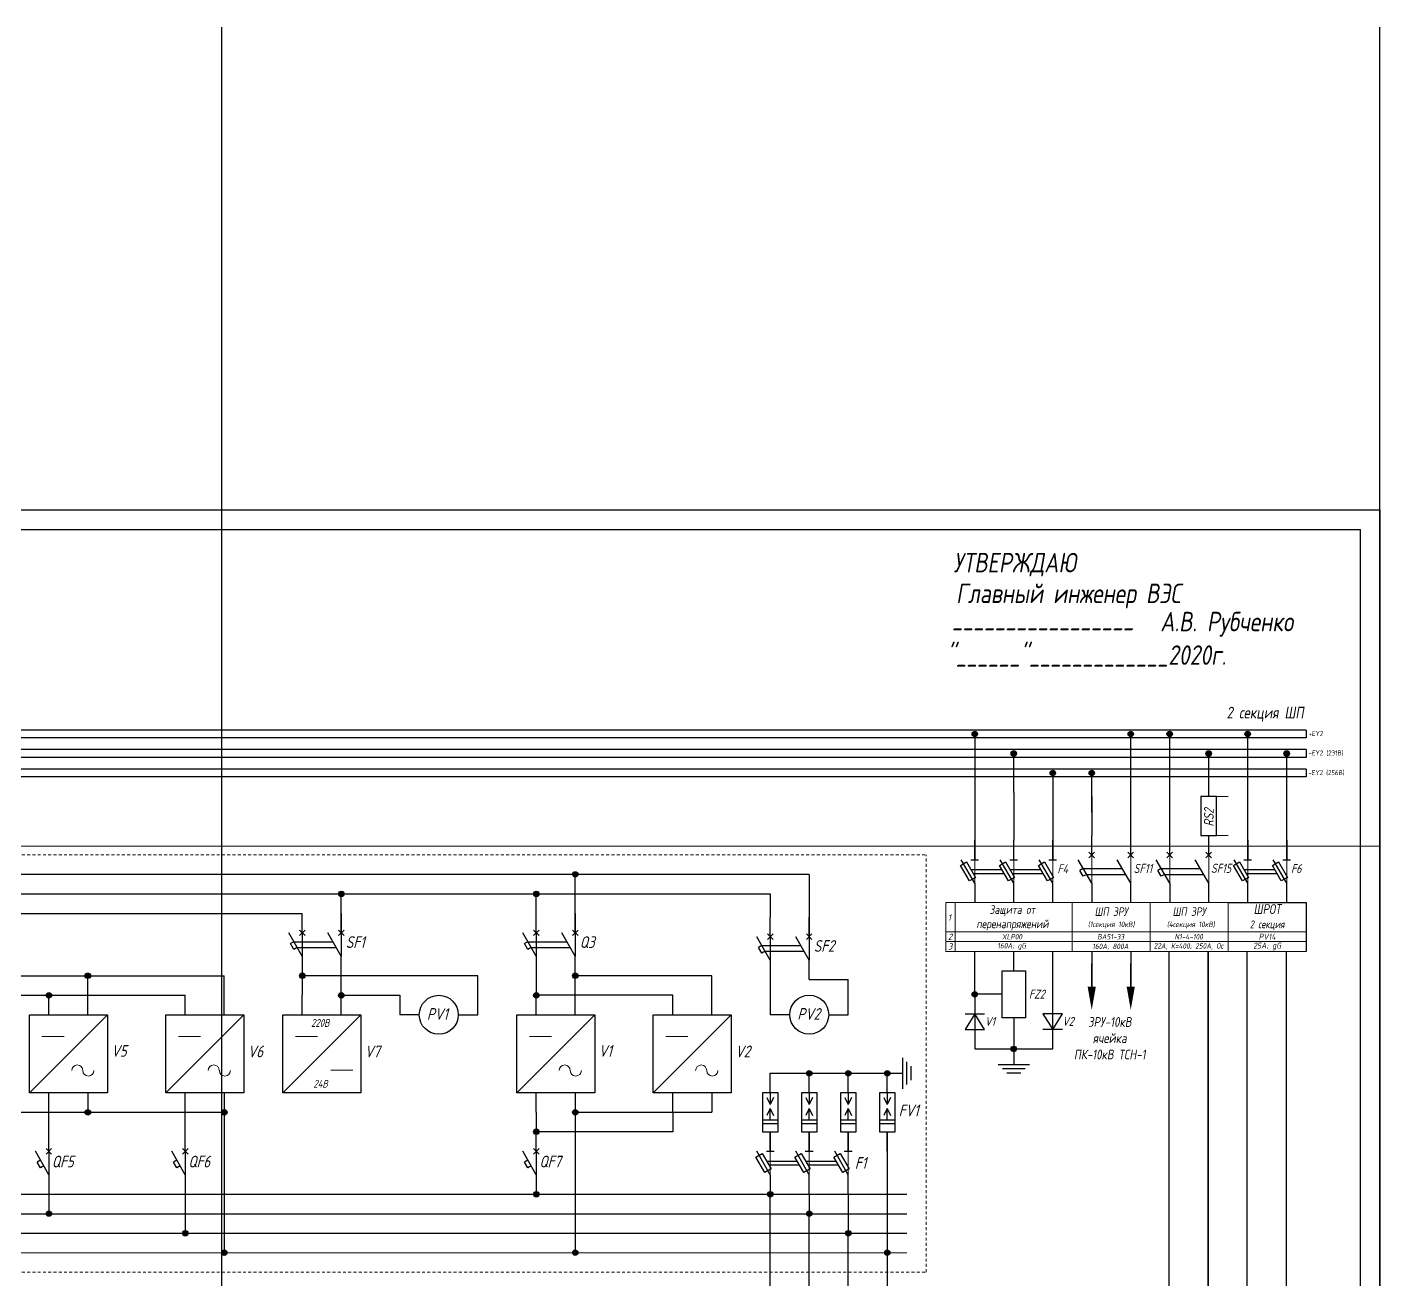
# Model space of a CAD drawing. Header units: millimetres. Extents: x 9 to 5215, y -207 to 4633.
# Drawn here: x 1930.4 to 2277.3, y 4311.8 to 4633 of the extents above; entities that cross this region are included whole.
import ezdxf
from ezdxf.enums import TextEntityAlignment as Align

# ---------------------------------------------------------------- set-up
doc = ezdxf.new("R2010")
doc.units = ezdxf.units.MM
doc.linetypes.add('JIS_02_0.7', pattern=[1.35, 0.75, -0.6])
doc.layers.add('Разрывы', color=10, linetype='Continuous')
doc.layers.add('Рамка', color=1, linetype='Continuous', plot=False)
doc.styles.add('eskdw', font='GOST_ANT.TTF', dxfattribs={"oblique": 10})
doc.styles.add('GOST', font='GOST_ANT.TTF', dxfattribs={"oblique": 10, "height": 2.5})
doc.styles.get("Standard").update_dxf_attribs({"font": 'GOST_ANT.TTF', "oblique": 10, "height": 2.5})
doc.styles.add('Гост', font='GOST_ANT.TTF', dxfattribs={"oblique": 10, "height": 1.4})
doc.styles.add('Шины', font='gost_1.ttf', dxfattribs={"oblique": 5, "height": 1.2})

msp = doc.modelspace()

# ---------------------------------------------------------------- hatches: boundary and pattern name
for points in [[(2174.13, 4451.75, 1), (2172.73, 4451.75, 1)], [(2214.13, 4451.75, 1), (2212.73, 4451.75, 1)], [(2224.13, 4451.75, 1), (2222.73, 4451.75, 1)], [(2244.13, 4451.75, 1), (2242.73, 4451.75, 1)], [(2184.13, 4446.75, 1), (2182.73, 4446.75, 1)], [(2234.13, 4446.75, 1), (2232.73, 4446.75, 1)], [(2254.13, 4446.75, 1), (2252.73, 4446.75, 1)], [(2194.13, 4441.75, 1), (2192.73, 4441.75, 1)], [(2204.13, 4441.75, 1), (2202.73, 4441.75, 1)], [(2071.68, 4415.75, 1), (2070.28, 4415.75, 1)], [(2071.68, 4415.75, 1), (2070.28, 4415.75, 1)], [(2071.68, 4415.75, 1), (2070.28, 4415.75, 1)], [(2011.68, 4410.75, 1), (2010.28, 4410.75, 1)], [(2011.68, 4410.75, 1), (2010.28, 4410.75, 1)], [(2011.68, 4410.75, 1), (2010.28, 4410.75, 1)], [(2061.68, 4410.75, 1), (2060.28, 4410.75, 1)], [(2061.68, 4410.75, 1), (2060.28, 4410.75, 1)], [(2061.68, 4410.75, 1), (2060.28, 4410.75, 1)], [(1946.68, 4389.75, 1), (1945.28, 4389.75, 1)], [(1946.68, 4389.75, 1), (1945.28, 4389.75, 1)], [(1946.68, 4389.75, 1), (1945.28, 4389.75, 1)], [(2001.68, 4389.75, 1), (2000.28, 4389.75, 1)], [(2001.68, 4389.75, 1), (2000.28, 4389.75, 1)], [(2001.68, 4389.75, 1), (2000.28, 4389.75, 1)], [(2071.68, 4389.75, 1), (2070.28, 4389.75, 1)], [(2071.68, 4389.75, 1), (2070.28, 4389.75, 1)], [(2071.68, 4389.75, 1), (2070.28, 4389.75, 1)], [(1936.68, 4384.75, 1), (1935.28, 4384.75, 1)], [(1936.68, 4384.75, 1), (1935.28, 4384.75, 1)], [(1936.68, 4384.75, 1), (1935.28, 4384.75, 1)], [(2011.68, 4384.75, 1), (2010.28, 4384.75, 1)], [(2011.68, 4384.75, 1), (2010.28, 4384.75, 1)], [(2011.68, 4384.75, 1), (2010.28, 4384.75, 1)], [(2061.68, 4384.75, 1), (2060.28, 4384.75, 1)], [(2061.68, 4384.75, 1), (2060.28, 4384.75, 1)], [(2061.68, 4384.75, 1), (2060.28, 4384.75, 1)], [(2174.13, 4385.01, 1), (2172.73, 4385.01, 1)], [(2174.13, 4385.01, 1), (2172.73, 4385.01, 1)], [(2174.13, 4385.01, 1), (2172.73, 4385.01, 1)], [(2184.13, 4371.01, 1), (2182.73, 4371.01, 1)], [(2184.13, 4371.01, 1), (2182.73, 4371.01, 1)], [(2184.13, 4371.01, 1), (2182.73, 4371.01, 1)], [(2131.68, 4364.75, 1), (2130.28, 4364.75, 1)], [(2131.68, 4364.75, 1), (2130.28, 4364.75, 1)], [(2131.68, 4364.75, 1), (2130.28, 4364.75, 1)], [(2141.68, 4364.75, 1), (2140.28, 4364.75, 1)], [(2141.68, 4364.75, 1), (2140.28, 4364.75, 1)], [(2141.68, 4364.75, 1), (2140.28, 4364.75, 1)], [(2151.68, 4364.75, 1), (2150.28, 4364.75, 1)], [(2151.68, 4364.75, 1), (2150.28, 4364.75, 1)], [(2151.68, 4364.75, 1), (2150.28, 4364.75, 1)], [(1946.68, 4354.75, 1), (1945.28, 4354.75, 1)], [(1946.68, 4354.75, 1), (1945.28, 4354.75, 1)], [(1946.68, 4354.75, 1), (1945.28, 4354.75, 1)], [(1981.68, 4354.75, 1), (1980.28, 4354.75, 1)], [(1981.68, 4354.75, 1), (1980.28, 4354.75, 1)], [(1981.68, 4354.75, 1), (1980.28, 4354.75, 1)], [(2071.68, 4354.75, 1), (2070.28, 4354.75, 1)], [(2071.68, 4354.75, 1), (2070.28, 4354.75, 1)], [(2071.68, 4354.75, 1), (2070.28, 4354.75, 1)], [(2061.68, 4349.75, 1), (2060.28, 4349.75, 1)], [(2061.68, 4349.75, 1), (2060.28, 4349.75, 1)], [(2061.68, 4349.75, 1), (2060.28, 4349.75, 1)], [(2061.68, 4333.75, 1), (2060.28, 4333.75, 1)], [(2061.68, 4333.75, 1), (2060.28, 4333.75, 1)], [(2061.68, 4333.75, 1), (2060.28, 4333.75, 1)], [(2121.68, 4333.75, 1), (2120.28, 4333.75, 1)], [(2121.68, 4333.75, 1), (2120.28, 4333.75, 1)], [(2121.68, 4333.75, 1), (2120.28, 4333.75, 1)], [(1936.68, 4328.75, 1), (1935.28, 4328.75, 1)], [(1936.68, 4328.75, 1), (1935.28, 4328.75, 1)], [(1936.68, 4328.75, 1), (1935.28, 4328.75, 1)], [(2131.68, 4328.75, 1), (2130.28, 4328.75, 1)], [(2131.68, 4328.75, 1), (2130.28, 4328.75, 1)], [(2131.68, 4328.75, 1), (2130.28, 4328.75, 1)], [(1971.68, 4323.75, 1), (1970.28, 4323.75, 1)], [(1971.68, 4323.75, 1), (1970.28, 4323.75, 1)], [(1971.68, 4323.75, 1), (1970.28, 4323.75, 1)], [(2141.68, 4323.75, 1), (2140.28, 4323.75, 1)], [(2141.68, 4323.75, 1), (2140.28, 4323.75, 1)], [(2141.68, 4323.75, 1), (2140.28, 4323.75, 1)], [(1981.68, 4318.75, 1), (1980.28, 4318.75, 1)], [(1981.68, 4318.75, 1), (1980.28, 4318.75, 1)], [(1981.68, 4318.75, 1), (1980.28, 4318.75, 1)], [(2071.68, 4318.75, 1), (2070.28, 4318.75, 1)], [(2071.68, 4318.75, 1), (2070.28, 4318.75, 1)], [(2071.68, 4318.75, 1), (2070.28, 4318.75, 1)], [(2151.68, 4318.75, 1), (2150.28, 4318.75, 1)], [(2151.68, 4318.75, 1), (2150.28, 4318.75, 1)], [(2151.68, 4318.75, 1), (2150.28, 4318.75, 1)]]:
    msp.add_hatch(color=256).paths.add_polyline_path(points)

# ---------------------------------------------------------------- linework, layer by layer
for p, q in [((978, 4509.21), (2277.34, 4509.21)), ((2277.34, 4509.21), (2277.34, 3793.03)), ((998, 4504.21), (2272.34, 4504.21)), ((2272.34, 3798.03), (2272.34, 4504.21)), ((2258.43, 4452.75), (1644.09, 4452.75)), ((2213.43, 4425.75), (2213.43, 4451.75)), ((2223.43, 4435.9), (2223.43, 4451.75)), ((2243.43, 4424.51), (2243.43, 4451.75)), ((2258.43, 4452.75), (2258.43, 4450.75)), ((2258.43, 4450.75), (1644.09, 4450.75)), ((2173.43, 4451.05), (2173.43, 4439.51)), ((2258.43, 4447.75), (1644.09, 4447.75)), ((2258.43, 4445.75), (1644.09, 4445.75)), ((2183.43, 4436.75), (2183.43, 4446.75)), ((2233.43, 4440.75), (2233.43, 4446.75)), ((2253.43, 4440.75), (2253.43, 4446.75)), ((2253.43, 4424.51), (2253.43, 4446.75)), ((2258.43, 4447.75), (2258.43, 4445.75)), ((2258.43, 4442.75), (1644.09, 4442.75)), ((2193.43, 4441.75), (2193.43, 4429.51)), ((2203.43, 4431.6), (2203.43, 4441.75)), ((2258.43, 4442.75), (2258.43, 4440.75)), ((2258.43, 4440.75), (1644.09, 4440.75)), ((2173.43, 4439.51), (2173.43, 4419.51)), ((2233.43, 4435.75), (2233.43, 4440.75)), ((2183.43, 4436.75), (2183.43, 4424.51)), ((2203.43, 4435.75), (2203.43, 4425.75)), ((2223.43, 4425.75), (2223.43, 4435.9)), ((2235.43, 4435.75), (2231.43, 4435.75)), ((2231.43, 4435.75), (2231.43, 4425.75)), ((2235.43, 4425.75), (2235.43, 4435.75)), ((2193.43, 4429.51), (2193.43, 4419.51)), ((2173.43, 4419.51), (2173.43, 4424.51)), ((2183.43, 4419.51), (2183.43, 4424.51)), ((2183.43, 4419.51), (2183.43, 4424.51)), ((2193.43, 4419.51), (2193.43, 4424.51)), ((2193.43, 4419.51), (2193.43, 4424.51)), ((2203.43, 4420.75), (2203.43, 4425.75)), ((2213.43, 4420.75), (2213.43, 4425.75)), ((2213.43, 4420.75), (2213.43, 4425.75)), ((2223.43, 4420.75), (2223.43, 4425.75)), ((2231.43, 4425.75), (2235.43, 4425.75)), ((2233.43, 4420.75), (2233.43, 4425.75)), ((2233.43, 4420.75), (2233.43, 4425.75)), ((2243.43, 4419.51), (2243.43, 4424.51)), ((2243.43, 4419.51), (2243.43, 4424.51)), ((2243.43, 4424.51), (2243.43, 4419.51)), ((2253.43, 4419.51), (2253.43, 4424.51)), ((2253.43, 4419.51), (2253.43, 4424.51)), ((2253.43, 4424.51), (2253.43, 4419.51)), ((2202.72, 4420.04), (2204.14, 4421.45)), ((2204.14, 4420.04), (2202.72, 4421.45)), ((2212.72, 4420.04), (2214.14, 4421.45)), ((2214.14, 4420.04), (2212.72, 4421.45)), ((2222.72, 4420.04), (2224.14, 4421.45)), ((2224.14, 4420.04), (2222.72, 4421.45)), ((2232.72, 4420.04), (2234.14, 4421.45)), ((2234.14, 4420.04), (2232.72, 4421.45)), ((2169.77, 4418.03), (2171.35, 4418.94)), ((2172.05, 4414.08), (2169.77, 4418.03)), ((2173.43, 4413.51), (2169.96, 4419.51)), ((2171.35, 4418.94), (2173.62, 4414.99)), ((2172.43, 4419.51), (2174.43, 4419.51)), ((2172.46, 4417.01), (2180.36, 4417.01)), ((2179.77, 4418.03), (2181.35, 4418.94)), ((2182.05, 4414.08), (2179.77, 4418.03)), ((2183.43, 4413.51), (2179.96, 4419.51)), ((2180.83, 4418.01), (2180.83, 4418.01)), ((2181.35, 4418.94), (2183.62, 4414.99)), ((2182.43, 4419.51), (2184.43, 4419.51)), ((2182.46, 4417.01), (2190.36, 4417.01)), ((2189.77, 4418.03), (2191.35, 4418.94)), ((2192.05, 4414.08), (2189.77, 4418.03)), ((2193.43, 4413.51), (2189.96, 4419.51)), ((2191.35, 4418.94), (2193.62, 4414.99)), ((2192.43, 4419.51), (2194.43, 4419.51)), ((2203.43, 4413.51), (2199.96, 4419.51)), ((2201.26, 4417.26), (2200.4, 4416.76)), ((2201.26, 4415.26), (2200.4, 4416.76)), ((2201.26, 4417.26), (2211.26, 4417.26)), ((2213.43, 4413.51), (2209.96, 4419.51)), ((2210.83, 4418.01), (2210.83, 4418.01)), ((2223.43, 4413.51), (2219.96, 4419.51)), ((2221.26, 4417.26), (2220.4, 4416.76)), ((2221.26, 4415.26), (2220.4, 4416.76)), ((2221.26, 4417.26), (2231.26, 4417.26)), ((2233.43, 4413.51), (2229.96, 4419.51)), ((2230.83, 4418.01), (2230.83, 4418.01)), ((2239.77, 4418.03), (2241.35, 4418.94)), ((2242.05, 4414.08), (2239.77, 4418.03)), ((2243.43, 4413.51), (2239.96, 4419.51)), ((2240.83, 4418.01), (2240.83, 4418.01)), ((2241.35, 4418.94), (2243.62, 4414.99)), ((2242.43, 4419.51), (2244.43, 4419.51)), ((2242.46, 4417.01), (2250.36, 4417.01)), ((2249.77, 4418.03), (2251.35, 4418.94)), ((2252.05, 4414.08), (2249.77, 4418.03)), ((2253.43, 4413.51), (2249.96, 4419.51)), ((2251.35, 4418.94), (2253.62, 4414.99)), ((2252.43, 4419.51), (2254.43, 4419.51)), ((2130.98, 4415.75), (1790.98, 4415.75)), ((2070.98, 4405.75), (2070.98, 4415.75)), ((2130.98, 4415.75), (2130.98, 4404.78)), ((2173.62, 4414.99), (2172.05, 4414.08)), ((2173.04, 4416.01), (2180.93, 4416.01)), ((2173.43, 4413.51), (2173.43, 4408.51)), ((2183.62, 4414.99), (2182.05, 4414.08)), ((2183.04, 4416.01), (2190.93, 4416.01)), ((2183.43, 4408.51), (2183.43, 4413.51)), ((2193.62, 4414.99), (2192.05, 4414.08)), ((2193.43, 4408.51), (2193.43, 4413.51)), ((2202.13, 4415.76), (2201.26, 4415.26)), ((2202.13, 4415.76), (2212.13, 4415.76)), ((2203.43, 4413.51), (2203.43, 4408.51)), ((2213.43, 4408.51), (2213.43, 4413.51)), ((2222.13, 4415.76), (2221.26, 4415.26)), ((2222.13, 4415.76), (2232.13, 4415.76)), ((2223.43, 4413.51), (2223.43, 4408.51)), ((2233.43, 4408.51), (2233.43, 4413.51)), ((2243.62, 4414.99), (2242.05, 4414.08)), ((2243.04, 4416.01), (2250.93, 4416.01)), ((2243.43, 4408.51), (2243.43, 4413.51)), ((2253.62, 4414.99), (2252.05, 4414.08)), ((2253.43, 4408.51), (2253.43, 4413.51)), ((1790.98, 4410.75), (2120.98, 4410.75)), ((2010.98, 4405.75), (2010.98, 4410.75)), ((2060.98, 4405.75), (2060.98, 4410.75)), ((2120.98, 4410.75), (2120.98, 4404.78)), ((2238.43, 4408.51), (2258.43, 4408.51)), ((2258.43, 4408.51), (2258.43, 4396.01)), ((1790.98, 4405.75), (2000.98, 4405.75)), ((2000.98, 4400.75), (2000.98, 4405.75)), ((2000.98, 4400.75), (2000.98, 4405.75)), ((2010.98, 4405.75), (2010.98, 4400.75)), ((2010.98, 4400.75), (2010.98, 4405.75)), ((2060.98, 4400.75), (2060.98, 4405.75)), ((2060.98, 4400.75), (2060.98, 4405.75)), ((2070.98, 4405.75), (2070.98, 4400.75)), ((2070.98, 4400.75), (2070.98, 4405.75)), ((2120.98, 4399.78), (2120.98, 4404.78)), ((2120.98, 4399.78), (2120.98, 4404.78)), ((2130.98, 4404.78), (2130.98, 4399.78)), ((2130.98, 4399.78), (2130.98, 4404.78)), ((2000.98, 4394.75), (1997.52, 4400.75)), ((2000.27, 4400.05), (2001.69, 4401.46)), ((2001.69, 4400.05), (2000.27, 4401.46)), ((2010.98, 4394.75), (2007.52, 4400.75)), ((2010.27, 4400.05), (2011.69, 4401.46)), ((2011.69, 4400.05), (2010.27, 4401.46)), ((2060.98, 4394.75), (2057.52, 4400.75)), ((2060.27, 4400.05), (2061.69, 4401.46)), ((2061.69, 4400.05), (2060.27, 4401.46)), ((2070.98, 4394.75), (2067.52, 4400.75)), ((2070.27, 4400.05), (2071.69, 4401.46)), ((2071.69, 4400.05), (2070.27, 4401.46)), ((2120.98, 4393.78), (2117.52, 4399.78)), ((2120.27, 4399.07), (2121.69, 4400.48)), ((2121.69, 4399.07), (2120.27, 4400.48)), ((2130.98, 4393.78), (2127.52, 4399.78)), ((2130.27, 4399.07), (2131.69, 4400.48)), ((2131.69, 4399.07), (2130.27, 4400.48)), ((1998.82, 4398.5), (1997.95, 4398)), ((1998.82, 4396.5), (1997.95, 4398)), ((1998.82, 4398.5), (2008.82, 4398.5)), ((1999.68, 4397), (1998.82, 4396.5)), ((1999.68, 4397), (2009.68, 4397)), ((2008.38, 4399.25), (2008.38, 4399.25)), ((2058.82, 4398.5), (2057.95, 4398)), ((2058.82, 4396.5), (2057.95, 4398)), ((2058.82, 4398.5), (2068.82, 4398.5)), ((2059.68, 4397), (2058.82, 4396.5)), ((2059.68, 4397), (2069.68, 4397)), ((2068.38, 4399.25), (2068.38, 4399.25)), ((2118.82, 4397.53), (2117.95, 4397.03)), ((2118.82, 4395.53), (2117.95, 4397.03)), ((2118.82, 4397.53), (2128.82, 4397.53)), ((2119.68, 4396.03), (2118.82, 4395.53)), ((2119.68, 4396.03), (2129.68, 4396.03)), ((2128.38, 4398.28), (2128.38, 4398.28)), ((2173.43, 4385.01), (2173.43, 4396.01)), ((2183.43, 4391.01), (2183.43, 4396.01)), ((2193.43, 4385.01), (2193.43, 4396.01)), ((2203.43, 4396.01), (2203.43, 4386.97)), ((2213.43, 4396.01), (2213.43, 4386.97)), ((2223.26, 4035.46), (2223.26, 4396.01)), ((2233.26, 4396.01), (2233.26, 4035.46)), ((2233.26, 4025.46), (2233.26, 4396.01)), ((2243.26, 4110.22), (2243.26, 4396.01)), ((2253.26, 4396.01), (2253.26, 4110.22)), ((2000.98, 4394.75), (2000.98, 4389.75)), ((2010.98, 4389.75), (2010.98, 4394.75)), ((2060.98, 4394.75), (2060.98, 4389.75)), ((2070.98, 4389.75), (2070.98, 4394.75)), ((2120.98, 4393.78), (2120.98, 4388.78)), ((2130.98, 4388.78), (2130.98, 4393.78)), ((1910.98, 4389.75), (1980.98, 4389.75)), ((1945.98, 4379.75), (1945.98, 4389.75)), ((1980.98, 4379.75), (1980.98, 4389.75)), ((2000.98, 4389.75), (2000.98, 4384.75)), ((2045.98, 4389.75), (2000.98, 4389.75)), ((2010.98, 4379.75), (2010.98, 4389.75)), ((2045.98, 4379.75), (2045.98, 4389.75)), ((2060.98, 4389.75), (2060.98, 4384.75)), ((2070.98, 4379.75), (2070.98, 4389.75)), ((2105.98, 4389.75), (2070.98, 4389.75)), ((2105.98, 4379.75), (2105.98, 4389.75)), ((2120.98, 4389.78), (2120.98, 4384.78)), ((2180.43, 4391.01), (2186.43, 4391.01)), ((2180.43, 4379.01), (2180.43, 4391.01)), ((2186.43, 4391.01), (2186.43, 4379.01)), ((2130.98, 4388.78), (2140.98, 4388.78)), ((2140.98, 4379.78), (2140.98, 4388.78)), ((1900.98, 4384.75), (1970.98, 4384.75)), ((1935.98, 4379.75), (1935.98, 4384.75)), ((1970.98, 4379.75), (1970.98, 4384.75)), ((2000.98, 4379.75), (2000.98, 4384.75)), ((2010.98, 4384.75), (2025.98, 4384.75)), ((2025.98, 4384.75), (2025.98, 4379.75)), ((2060.98, 4379.75), (2060.98, 4384.75)), ((2095.98, 4384.75), (2060.98, 4384.75)), ((2095.98, 4379.75), (2095.98, 4384.75)), ((2120.98, 4384.78), (2120.98, 4379.78)), ((2173.43, 4385.01), (2173.43, 4376.01)), ((2180.43, 4385.01), (2173.43, 4385.01)), ((2193.43, 4380.01), (2193.43, 4385.01)), ((1930.98, 4359.75), (1950.98, 4379.75)), ((1950.98, 4379.75), (1950.98, 4359.75)), ((1965.98, 4359.75), (1985.98, 4379.75)), ((1985.98, 4379.75), (1985.98, 4359.75)), ((1995.98, 4359.75), (2015.98, 4379.75)), ((2015.98, 4379.75), (2015.98, 4359.75)), ((2030.98, 4379.75), (2025.98, 4379.75)), ((2040.98, 4379.75), (2045.98, 4379.75)), ((2055.98, 4359.75), (2075.98, 4379.75)), ((2075.98, 4379.75), (2075.98, 4359.75)), ((2090.98, 4359.75), (2110.98, 4379.75)), ((2110.98, 4379.75), (2110.98, 4359.75)), ((2125.98, 4379.78), (2120.98, 4379.78)), ((2135.98, 4379.78), (2140.98, 4379.78)), ((2170.93, 4380.01), (2175.93, 4380.01)), ((2173.43, 4380.01), (2170.93, 4376.01)), ((2175.93, 4376.01), (2173.43, 4380.01)), ((2186.43, 4379.01), (2180.43, 4379.01)), ((2183.43, 4379.01), (2183.43, 4371.01)), ((2195.93, 4380.01), (2190.93, 4380.01)), ((2190.93, 4380.01), (2193.43, 4376.01)), ((2193.43, 4371.01), (2193.43, 4380.01)), ((2193.43, 4376.01), (2195.93, 4380.01)), ((2170.93, 4376.01), (2175.93, 4376.01)), ((2173.43, 4376.01), (2173.43, 4371.01)), ((2195.93, 4376.01), (2190.93, 4376.01)), ((2154.98, 4360.75), (2154.98, 4368.75)), ((2173.43, 4371.01), (2193.43, 4371.01)), ((2183.43, 4371.01), (2183.43, 4367.01)), ((2120.98, 4359.75), (2120.98, 4364.75)), ((2120.98, 4364.75), (2150.98, 4364.75)), ((2130.98, 4359.75), (2130.98, 4364.75)), ((2140.98, 4359.75), (2140.98, 4364.75)), ((2150.98, 4359.75), (2150.98, 4364.75)), ((2150.98, 4364.75), (2154.98, 4364.75)), ((2156.05, 4361.85), (2156.05, 4367.65)), ((2157.13, 4362.95), (2157.13, 4366.55)), ((2179.43, 4367.01), (2187.43, 4367.01)), ((2180.53, 4365.94), (2186.33, 4365.94)), ((2181.63, 4364.87), (2185.23, 4364.87)), ((1935.98, 4354.75), (1935.98, 4359.75)), ((1945.98, 4359.75), (1945.98, 4354.75)), ((1970.98, 4354.75), (1970.98, 4359.75)), ((1980.98, 4359.75), (1980.98, 4354.75)), ((2060.98, 4354.75), (2060.98, 4359.75)), ((2070.98, 4359.75), (2070.98, 4354.75)), ((2095.98, 4354.75), (2095.98, 4359.75)), ((2105.98, 4359.75), (2105.98, 4354.75)), ((2118.98, 4359.75), (2118.98, 4349.75)), ((2122.98, 4359.75), (2118.98, 4359.75)), ((2120.14, 4358.57), (2120.98, 4356.75)), ((2120.98, 4359.75), (2120.98, 4356.75)), ((2121.83, 4358.57), (2120.98, 4356.75)), ((2122.98, 4349.75), (2122.98, 4359.75)), ((2128.98, 4359.75), (2128.98, 4349.75)), ((2132.98, 4359.75), (2128.98, 4359.75)), ((2130.14, 4358.57), (2130.98, 4356.75)), ((2130.98, 4359.75), (2130.98, 4356.75)), ((2131.83, 4358.57), (2130.98, 4356.75)), ((2132.98, 4349.75), (2132.98, 4359.75)), ((2138.98, 4359.75), (2138.98, 4349.75)), ((2142.98, 4359.75), (2138.98, 4359.75)), ((2140.14, 4358.57), (2140.98, 4356.75)), ((2140.98, 4359.75), (2140.98, 4356.75)), ((2141.83, 4358.57), (2140.98, 4356.75)), ((2142.98, 4349.75), (2142.98, 4359.75)), ((2148.98, 4359.75), (2148.98, 4349.75)), ((2152.98, 4359.75), (2148.98, 4359.75)), ((2150.14, 4358.57), (2150.98, 4356.75)), ((2150.98, 4359.75), (2150.98, 4356.75)), ((2151.83, 4358.57), (2150.98, 4356.75)), ((2152.98, 4349.75), (2152.98, 4359.75)), ((1805.98, 4354.75), (1980.98, 4354.75)), ((1935.98, 4349.75), (1935.98, 4354.75)), ((1970.98, 4349.75), (1970.98, 4354.75)), ((1980.98, 4354.75), (1980.98, 4318.75)), ((2060.98, 4354.75), (2060.98, 4349.75)), ((2070.98, 4354.75), (2105.98, 4354.75)), ((2070.98, 4354.75), (2070.98, 4318.75)), ((2095.98, 4354.75), (2095.98, 4349.75)), ((2120.98, 4355.75), (2120.14, 4353.94)), ((2120.98, 4352.75), (2120.98, 4355.75)), ((2120.98, 4355.75), (2121.83, 4353.94)), ((2130.98, 4355.75), (2130.14, 4353.94)), ((2130.98, 4352.75), (2130.98, 4355.75)), ((2130.98, 4355.75), (2131.83, 4353.94)), ((2140.98, 4355.75), (2140.14, 4353.94)), ((2140.98, 4352.75), (2140.98, 4355.75)), ((2140.98, 4355.75), (2141.83, 4353.94)), ((2150.98, 4355.75), (2150.14, 4353.94)), ((2150.98, 4352.75), (2150.98, 4355.75)), ((2150.98, 4355.75), (2151.83, 4353.94)), ((2122.98, 4352.75), (2118.98, 4352.75)), ((2122.98, 4351.75), (2118.98, 4351.75)), ((2132.98, 4352.75), (2128.98, 4352.75)), ((2132.98, 4351.75), (2128.98, 4351.75)), ((2142.98, 4352.75), (2138.98, 4352.75)), ((2142.98, 4351.75), (2138.98, 4351.75)), ((2152.98, 4352.75), (2148.98, 4352.75)), ((2152.98, 4351.75), (2148.98, 4351.75)), ((1935.98, 4344.75), (1935.98, 4349.75)), ((1935.98, 4344.75), (1935.98, 4349.75)), ((1970.98, 4344.75), (1970.98, 4349.75)), ((1970.98, 4344.75), (1970.98, 4349.75)), ((2060.98, 4344.75), (2060.98, 4349.75)), ((2060.98, 4344.75), (2060.98, 4349.75)), ((2095.98, 4349.75), (2060.98, 4349.75)), ((2118.98, 4349.75), (2122.98, 4349.75)), ((2120.98, 4344.75), (2120.98, 4349.75)), ((2120.98, 4349.75), (2120.98, 4344.75)), ((2128.98, 4349.75), (2132.98, 4349.75)), ((2130.98, 4344.75), (2130.98, 4349.75)), ((2130.98, 4344.75), (2130.98, 4349.75)), ((2130.98, 4349.75), (2130.98, 4344.75)), ((2138.98, 4349.75), (2142.98, 4349.75)), ((2140.98, 4344.75), (2140.98, 4349.75)), ((2140.98, 4344.75), (2140.98, 4349.75)), ((2140.98, 4349.75), (2140.98, 4344.75)), ((2148.98, 4349.75), (2152.98, 4349.75)), ((2150.98, 4344.75), (2150.98, 4349.75)), ((2150.98, 4344.75), (2150.98, 4349.75)), ((2150.98, 4349.75), (2150.98, 4344.75)), ((1935.98, 4338.75), (1932.52, 4344.75)), ((1935.27, 4344.05), (1936.69, 4345.46)), ((1936.69, 4344.05), (1935.27, 4345.46)), ((1970.98, 4338.75), (1967.52, 4344.75)), ((1970.27, 4344.05), (1971.69, 4345.46)), ((1971.69, 4344.05), (1970.27, 4345.46)), ((2060.98, 4338.75), (2057.52, 4344.75)), ((2060.27, 4344.05), (2061.69, 4345.46)), ((2061.69, 4344.05), (2060.27, 4345.46)), ((2117.32, 4343.27), (2118.9, 4344.18)), ((2120.98, 4338.75), (2117.52, 4344.75)), ((2118.9, 4344.18), (2121.18, 4340.24)), ((2119.98, 4344.75), (2121.98, 4344.75)), ((2127.32, 4343.27), (2128.9, 4344.18)), ((2130.98, 4338.75), (2127.52, 4344.75)), ((2128.9, 4344.18), (2131.18, 4340.24)), ((2129.98, 4344.75), (2131.98, 4344.75)), ((2137.32, 4343.27), (2138.9, 4344.18)), ((2140.98, 4338.75), (2137.52, 4344.75)), ((2138.9, 4344.18), (2141.18, 4340.24)), ((2139.98, 4344.75), (2141.98, 4344.75)), ((2150.98, 4344.75), (2150.98, 4318.75)), ((1933.82, 4342.5), (1932.95, 4342)), ((1933.82, 4340.5), (1932.95, 4342)), ((1934.68, 4341), (1933.82, 4340.5)), ((1968.82, 4342.5), (1967.95, 4342)), ((1968.82, 4340.5), (1967.95, 4342)), ((1969.68, 4341), (1968.82, 4340.5)), ((2058.82, 4342.5), (2057.95, 4342)), ((2058.82, 4340.5), (2057.95, 4342)), ((2059.68, 4341), (2058.82, 4340.5)), ((2119.6, 4339.33), (2117.32, 4343.27)), ((2120.01, 4342.25), (2127.91, 4342.25)), ((2120.59, 4341.25), (2128.49, 4341.25)), ((2129.6, 4339.33), (2127.32, 4343.27)), ((2128.38, 4343.25), (2128.38, 4343.25)), ((2130.01, 4342.25), (2137.91, 4342.25)), ((2130.59, 4341.25), (2138.49, 4341.25)), ((2139.6, 4339.33), (2137.32, 4343.27)), ((1935.98, 4338.75), (1935.98, 4333.75)), ((1970.98, 4338.75), (1970.98, 4333.75)), ((2060.98, 4338.75), (2060.98, 4333.75)), ((2121.18, 4340.24), (2119.6, 4339.33)), ((2120.98, 4338.75), (2120.98, 4333.75)), ((2131.18, 4340.24), (2129.6, 4339.33)), ((2130.98, 4333.75), (2130.98, 4338.75)), ((2141.18, 4340.24), (2139.6, 4339.33)), ((2140.98, 4333.75), (2140.98, 4338.75)), ((1790.98, 4333.75), (2155.98, 4333.75)), ((1935.98, 4333.75), (1935.98, 4328.75)), ((1970.98, 4333.75), (1970.98, 4323.75)), ((2120.98, 4308.75), (2120.98, 4333.75)), ((2130.98, 4333.75), (2130.98, 4328.75)), ((2140.98, 4333.75), (2140.98, 4323.75)), ((1790.98, 4328.75), (2155.98, 4328.75)), ((2130.98, 4308.75), (2130.98, 4328.75)), ((1790.98, 4323.75), (2155.98, 4323.75)), ((2140.98, 4308.75), (2140.98, 4323.75)), ((2150.98, 4318.75), (2150.98, 4291.52))]:
    msp.add_line(p, q)
at = {"lineweight": 15}
for p, q in [((2235.43, 4435.75), (2238.43, 4435.75)), ((2238.43, 4425.75), (2235.43, 4425.75)), ((1934.2, 4374.18), (1939.89, 4374.18)), ((1969.2, 4374.18), (1974.89, 4374.18)), ((1999.2, 4374.18), (2004.89, 4374.18)), ((2059.2, 4374.18), (2064.89, 4374.18)), ((2094.2, 4374.18), (2099.89, 4374.18)), ((2008.27, 4365.57), (2013.96, 4365.57))]:
    msp.add_line(p, q, dxfattribs=at)
at = {"linetype": 'JIS_02_0.7', "lineweight": 9}
for p, q in [((1785.98, 4420.75), (2160.98, 4420.75)), ((2160.98, 4313.75), (2160.98, 4420.75)), ((1785.98, 4313.75), (2160.98, 4313.75))]:
    msp.add_line(p, q, dxfattribs=at)
at = {"lineweight": 9}
for p, q in [((2165.98, 4408.51), (2168.43, 4408.51)), ((2165.98, 4408.51), (2165.98, 4396.01)), ((2168.43, 4408.51), (2198.43, 4408.51)), ((2168.43, 4408.51), (2168.43, 4396.01)), ((2168.43, 4408.51), (2168.43, 4396.01)), ((2168.43, 4408.51), (2168.43, 4396.01)), ((2198.43, 4408.51), (2218.43, 4408.51)), ((2198.43, 4408.51), (2198.43, 4396.01)), ((2198.43, 4408.51), (2198.43, 4396.01)), ((2198.43, 4408.51), (2198.43, 4396.01)), ((2218.43, 4408.51), (2218.43, 4396.01)), ((2218.43, 4408.51), (2238.43, 4408.51)), ((2218.43, 4408.51), (2218.43, 4396.01)), ((2238.43, 4408.51), (2238.43, 4396.01)), ((2238.43, 4408.51), (2238.43, 4396.01)), ((2165.98, 4401.01), (2188.43, 4401.01)), ((2165.98, 4401.01), (2188.43, 4401.01)), ((2168.43, 4401.01), (2198.43, 4401.01)), ((2168.43, 4401.01), (2198.43, 4401.01)), ((2198.43, 4401.01), (2218.43, 4401.01)), ((2198.43, 4401.01), (2218.43, 4401.01)), ((2218.43, 4401.01), (2238.43, 4401.01)), ((2218.43, 4401.01), (2238.43, 4401.01)), ((2238.43, 4401.01), (2258.43, 4401.01)), ((2238.43, 4401.01), (2258.43, 4401.01)), ((2165.98, 4398.51), (2168.43, 4398.51)), ((2165.98, 4396.01), (2168.43, 4396.01)), ((2168.43, 4398.51), (2198.43, 4398.51)), ((2168.43, 4398.51), (2198.43, 4398.51)), ((2168.43, 4396.01), (2198.43, 4396.01)), ((2198.43, 4398.51), (2218.43, 4398.51)), ((2198.43, 4398.51), (2218.43, 4398.51)), ((2198.43, 4396.01), (2218.43, 4396.01)), ((2218.43, 4398.51), (2238.43, 4398.51)), ((2218.43, 4398.51), (2238.43, 4398.51)), ((2218.43, 4396.01), (2238.43, 4396.01)), ((2218.43, 4396.01), (2238.43, 4396.01)), ((2238.43, 4398.51), (2258.43, 4398.51)), ((2238.43, 4398.51), (2258.43, 4398.51)), ((2238.43, 4396.01), (2258.43, 4396.01))]:
    msp.add_line(p, q, dxfattribs=at)
at = {"ltscale": 5}
for p, q in [((2203.43, 4386.97), (2203.43, 4392.92)), ((2213.43, 4386.97), (2213.43, 4392.92))]:
    msp.add_line(p, q, dxfattribs=at)
at = {"color": 0}
for p, q in [((1930.98, 4379.75), (1950.98, 4379.75)), ((1930.98, 4359.75), (1930.98, 4379.75)), ((1965.98, 4379.75), (1985.98, 4379.75)), ((1965.98, 4359.75), (1965.98, 4379.75)), ((1995.98, 4379.75), (2015.98, 4379.75)), ((1995.98, 4359.75), (1995.98, 4379.75)), ((2055.98, 4379.75), (2075.98, 4379.75)), ((2055.98, 4359.75), (2055.98, 4379.75)), ((2090.98, 4379.75), (2110.98, 4379.75)), ((2090.98, 4359.75), (2090.98, 4379.75)), ((1950.98, 4359.75), (1930.98, 4359.75)), ((1985.98, 4359.75), (1965.98, 4359.75)), ((2015.98, 4359.75), (1995.98, 4359.75)), ((2075.98, 4359.75), (2055.98, 4359.75)), ((2110.98, 4359.75), (2090.98, 4359.75))]:
    msp.add_line(p, q, dxfattribs=at)
at = {"lineweight": 13}
msp.add_line((1790.98, 4318.75), (2155.98, 4318.75), dxfattribs=at)
at = {"ltscale": 5}
for points in [[(2203.43, 4381.01, 0, 2.11, 0), (2203.43, 4386.97, 0, 2.11, 0)], [(2213.43, 4381.01, 0, 2.11, 0), (2213.43, 4386.97, 0, 2.11, 0)]]:
    msp.add_lwpolyline(points, format="xyseb", dxfattribs=at)
for centre, radius in [((2173.43, 4451.75), 0.7), ((2213.43, 4451.75), 0.7), ((2223.43, 4451.75), 0.7), ((2243.43, 4451.75), 0.7), ((2183.43, 4446.75), 0.7), ((2233.43, 4446.75), 0.7), ((2253.43, 4446.75), 0.7), ((2193.43, 4441.75), 0.7), ((2203.43, 4441.75), 0.7), ((2070.98, 4415.75), 0.7), ((2070.98, 4415.75), 0.7), ((2070.98, 4415.75), 0.7), ((2010.98, 4410.75), 0.7), ((2010.98, 4410.75), 0.7), ((2010.98, 4410.75), 0.7), ((2060.98, 4410.75), 0.7), ((2060.98, 4410.75), 0.7), ((2060.98, 4410.75), 0.7), ((1945.98, 4389.75), 0.7), ((1945.98, 4389.75), 0.7), ((1945.98, 4389.75), 0.7), ((2000.98, 4389.75), 0.7), ((2000.98, 4389.75), 0.7), ((2000.98, 4389.75), 0.7), ((2070.98, 4389.75), 0.7), ((2070.98, 4389.75), 0.7), ((2070.98, 4389.75), 0.7), ((1935.98, 4384.75), 0.7), ((1935.98, 4384.75), 0.7), ((1935.98, 4384.75), 0.7), ((2010.98, 4384.75), 0.7), ((2010.98, 4384.75), 0.7), ((2010.98, 4384.75), 0.7), ((2060.98, 4384.75), 0.7), ((2060.98, 4384.75), 0.7), ((2060.98, 4384.75), 0.7), ((2173.43, 4385.01), 0.7), ((2173.43, 4385.01), 0.7), ((2173.43, 4385.01), 0.7), ((2035.98, 4379.75), 5), ((2130.98, 4379.78), 5), ((2183.43, 4371.01), 0.7), ((2183.43, 4371.01), 0.7), ((2183.43, 4371.01), 0.7), ((2130.98, 4364.75), 0.7), ((2130.98, 4364.75), 0.7), ((2130.98, 4364.75), 0.7), ((2140.98, 4364.75), 0.7), ((2140.98, 4364.75), 0.7), ((2140.98, 4364.75), 0.7), ((2150.98, 4364.75), 0.7), ((2150.98, 4364.75), 0.7), ((2150.98, 4364.75), 0.7), ((1945.98, 4354.75), 0.7), ((1945.98, 4354.75), 0.7), ((1945.98, 4354.75), 0.7), ((1980.98, 4354.75), 0.7), ((1980.98, 4354.75), 0.7), ((1980.98, 4354.75), 0.7), ((2070.98, 4354.75), 0.7), ((2070.98, 4354.75), 0.7), ((2070.98, 4354.75), 0.7), ((2060.98, 4349.75), 0.7), ((2060.98, 4349.75), 0.7), ((2060.98, 4349.75), 0.7), ((2060.98, 4333.75), 0.7), ((2060.98, 4333.75), 0.7), ((2060.98, 4333.75), 0.7), ((2120.98, 4333.75), 0.7), ((2120.98, 4333.75), 0.7), ((2120.98, 4333.75), 0.7), ((1935.98, 4328.75), 0.7), ((1935.98, 4328.75), 0.7), ((1935.98, 4328.75), 0.7), ((2130.98, 4328.75), 0.7), ((2130.98, 4328.75), 0.7), ((2130.98, 4328.75), 0.7), ((1970.98, 4323.75), 0.7), ((1970.98, 4323.75), 0.7), ((1970.98, 4323.75), 0.7), ((2140.98, 4323.75), 0.7), ((2140.98, 4323.75), 0.7), ((2140.98, 4323.75), 0.7), ((1980.98, 4318.75), 0.7), ((1980.98, 4318.75), 0.7), ((1980.98, 4318.75), 0.7), ((2070.98, 4318.75), 0.7), ((2070.98, 4318.75), 0.7), ((2070.98, 4318.75), 0.7), ((2150.98, 4318.75), 0.7), ((2150.98, 4318.75), 0.7), ((2150.98, 4318.75), 0.7)]:
    msp.add_circle(centre, radius)
at = {"lineweight": 15}
for centre, start, end in [((1943.27, 4365.46), 0, 180), ((1946.12, 4365.46), 180, 0), ((1978.27, 4365.46), 0, 180), ((1981.12, 4365.46), 180, 0), ((2068.27, 4365.46), 0, 180), ((2071.12, 4365.46), 180, 0), ((2103.27, 4365.46), 0, 180), ((2106.12, 4365.46), 180, 0)]:
    msp.add_arc(centre, 1.42, start, end, dxfattribs=at)
at = {"layer": 'Разрывы', "lineweight": 13}
for p, q in [((2203.43, 4420.75), (2203.43, 4413.51)), ((2213.43, 4420.75), (2213.43, 4413.51)), ((2223.43, 4420.75), (2223.43, 4413.51)), ((2233.43, 4420.75), (2233.43, 4413.51)), ((2173.43, 4419.51), (2173.43, 4413.51)), ((2183.43, 4419.51), (2183.43, 4413.51)), ((2193.43, 4419.51), (2193.43, 4413.51)), ((2243.43, 4419.51), (2243.43, 4413.51)), ((2253.43, 4419.51), (2253.43, 4413.51)), ((2120.98, 4344.75), (2120.98, 4338.75)), ((2130.98, 4344.75), (2130.98, 4338.75)), ((2140.98, 4344.75), (2140.98, 4338.75))]:
    msp.add_line(p, q, dxfattribs=at)
at = {"layer": 'Разрывы'}
for p, q in [((2000.98, 4400.75), (2000.98, 4394.75)), ((2010.98, 4400.75), (2010.98, 4394.75)), ((2060.98, 4400.75), (2060.98, 4394.75)), ((2070.98, 4400.75), (2070.98, 4394.75)), ((2120.98, 4399.78), (2120.98, 4393.78)), ((2130.98, 4399.78), (2130.98, 4393.78)), ((1935.98, 4344.75), (1935.98, 4338.75)), ((1970.98, 4344.75), (1970.98, 4338.75)), ((2060.98, 4344.75), (2060.98, 4338.75))]:
    msp.add_line(p, q, dxfattribs=at)
at = {"layer": 'Рамка'}
for p, q in [((1980.34, 4423.03), (1980.34, 4633.03)), ((2277.34, 4423.03), (2277.34, 4633.03)), ((1980.34, 4213.03), (1980.34, 4423.03)), ((2277.34, 4213.03), (2277.34, 4423.03))]:
    msp.add_line(p, q, dxfattribs=at)
at = {"layer": 'Рамка', "lineweight": 9}
for p, q in [((1683.34, 4423.03), (1980.34, 4423.03)), ((1980.34, 4423.03), (2277.34, 4423.03))]:
    msp.add_line(p, q, dxfattribs=at)

# ---------------------------------------------------------------- texts
for s, height, style, oblique, p in [('УТВЕРЖДАЮ', 5, 'eskdw', 10, (2167.99, 4493.19)), ('Главный инженер ВЭС', 5, 'GOST', 10, (2168.64, 4485.32)), ('А.В. Рубченко', 5, 'GOST', 10, (2221.02, 4478.08)), ('"______"_____________2020г. ', 5, 'GOST', 10, (2166.32, 4469.49)), ('SF11', 2.355, 'eskdw', 15, (2214.15, 4416.1)), ('SF15', 2.355, 'eskdw', 15, (2233.98, 4416.14)), ('SF1', 3, 'eskdw', 15, (2012.13, 4396.88)), ('Q3', 3, 'eskdw', 15, (2072.13, 4396.88)), ('SF2', 3, 'eskdw', 15, (2132.13, 4395.9)), ('220В', 2, 'eskdw', 15, (2003.23, 4376.66)), ('PV1', 3, 'eskdw', 15, (2032.93, 4378.45)), ('PV2', 3, 'eskdw', 15, (2127.93, 4378.47)), ('V5', 3, 'eskdw', 15, (1951.99, 4368.99)), ('V6', 3, 'eskdw', 15, (1986.99, 4368.85)), ('V7', 3, 'eskdw', 15, (2016.99, 4368.85)), ('V1', 3, 'eskdw', 15, (2076.99, 4368.99)), ('V2', 3, 'eskdw', 15, (2111.99, 4368.85)), ('24В', 2, 'eskdw', 15, (2003.8, 4361.06)), ('FV1', 3, 'eskdw', 15, (2153.92, 4353.72))]:
    msp.add_text(s, height=height, dxfattribs=dict(style=style, oblique=oblique)).set_placement(p)
at = {"lineweight": 30, "style": 'eskdw', "oblique": 15}
msp.add_text('_________________', height=5, dxfattribs=at).set_placement((2167.71, 4478.83))
at = {"style": 'eskdw', "oblique": 15}
msp.add_text('RS2', height=2.5, rotation=90, dxfattribs=at).set_placement((2234.73, 4428))
at = {"color": 0, "lineweight": 15, "style": 'eskdw', "oblique": 15}
for s, height, p in [('F4', 2.3, (2195.98, 4417.19)), ('F6', 2.3, (2255.86, 4417.22)), ('FZ2', 2.3, (2189.34, 4385.05)), ('V1', 2.3, (2177.32, 4378.04)), ('V2', 2.3, (2197.32, 4378.04)), ('QF5', 3, (1939.54, 4342.12)), ('QF6', 3, (1974.54, 4342.12)), ('QF7', 3, (2064.54, 4342.12)), ('F1', 3, (2144.15, 4341.76))]:
    msp.add_text(s, height=height, dxfattribs=at).set_placement(p, align=Align.MIDDLE_CENTER)
at = {"lineweight": 9, "style": 'eskdw', "oblique": 15}
for s, p in [('1', (2166.53, 4403.91)), ('2', (2166.57, 4398.97)), ('3', (2166.57, 4396.47))]:
    msp.add_text(s, height=1.6, dxfattribs=at).set_placement(p)
at = {"lineweight": 9}
for s, width, insert, char_height, attachment_point, style in [('2 секция ШП', 33.2912, (2247.9, 4456.83), 3, 5, 'Гост'), (' +{\\H1.0833x;EY2}', 7.2274, (2258.32, 4452.54), 1.2, 1, 'Шины'), (' -{\\H1.0833x;EY2 (231В)}', 11.8735, (2258.3, 4447.54), 1.2, 1, 'Шины'), (' -{\\H1.0833x;EY2 (256В)}', 11.8735, (2258.26, 4442.5), 1.2, 1, 'Шины'), ('Защита от перенапряжений ', 20, (2183.11, 4404.59), 2.2, 5, 'Гост'), ('ШП ЗРУ\\P{\\H0.63636x;(1секция 10кВ)}', 20, (2208.43, 4404.59), 2.2, 5, 'Гост'), ('ШП ЗРУ\\P{\\H0.63636x; (4секция 10кВ)}', 20, (2228.43, 4404.59), 2.2, 5, 'Гост')]:
    msp.add_mtext_dynamic_manual_height_columns(s, width=width, gutter_width=6, heights=[0], dxfattribs=dict(at, insert=insert, char_height=char_height, attachment_point=attachment_point, style=style))
at = {"insert": (2248.43, 4404.76), "char_height": 2.5, "attachment_point": 5, "style": 'Гост'}
msp.add_mtext_dynamic_manual_height_columns('ШРОТ \\P{\\H0.8x;2 секция}', width=20, gutter_width=7, heights=[0], dxfattribs=at)
at = {"lineweight": 9, "width": 20, "attachment_point": 5}
for s, insert, char_height in [('\\A1;XLP00', (2182.99, 4399.76), 1.4), ('\\A1;ВА51-33', (2208.31, 4399.76), 1.4), ('\\A1;N1-4-100', (2228.31, 4399.76), 1.4), ('{\\fGOST 2.304 type A|b0|i0|c0|p34;PV14}', (2248.43, 4399.77), 1.5), ('{\\fGOST 2.304 type A|b0|i0|c204|p34;160А; \\fGOST 2.304 type A|b0|i0|c0|p34;gG}', (2182.91, 4397.26), 1.4), ('{\\fGOST 2.304 type A|b0|i0|c204|p34;160А; 800А}', (2208.22, 4397.26), 1.4), ('22А, К=400; 250А, Ос', (2228.22, 4397.26), 1.4), ('{\\fGOST 2.304 type A|b0|i0|c204|p34;25А; \\fGOST 2.304 type A|b0|i0|c0|p34;gG}', (2248.43, 4397.27), 1.5)]:
    msp.add_mtext(s, dxfattribs=dict(at, insert=insert, char_height=char_height))
at = {"lineweight": 9, "insert": (2208.62, 4373.74), "char_height": 2.5, "width": 24.2881, "attachment_point": 5, "style": 'Гост'}
msp.add_mtext('\\pl-1.125;ЗРУ-10кВ \\Pячейка \\PПК-10кВ ТСН-1', dxfattribs=at)

doc.saveas('drawing.dxf')
